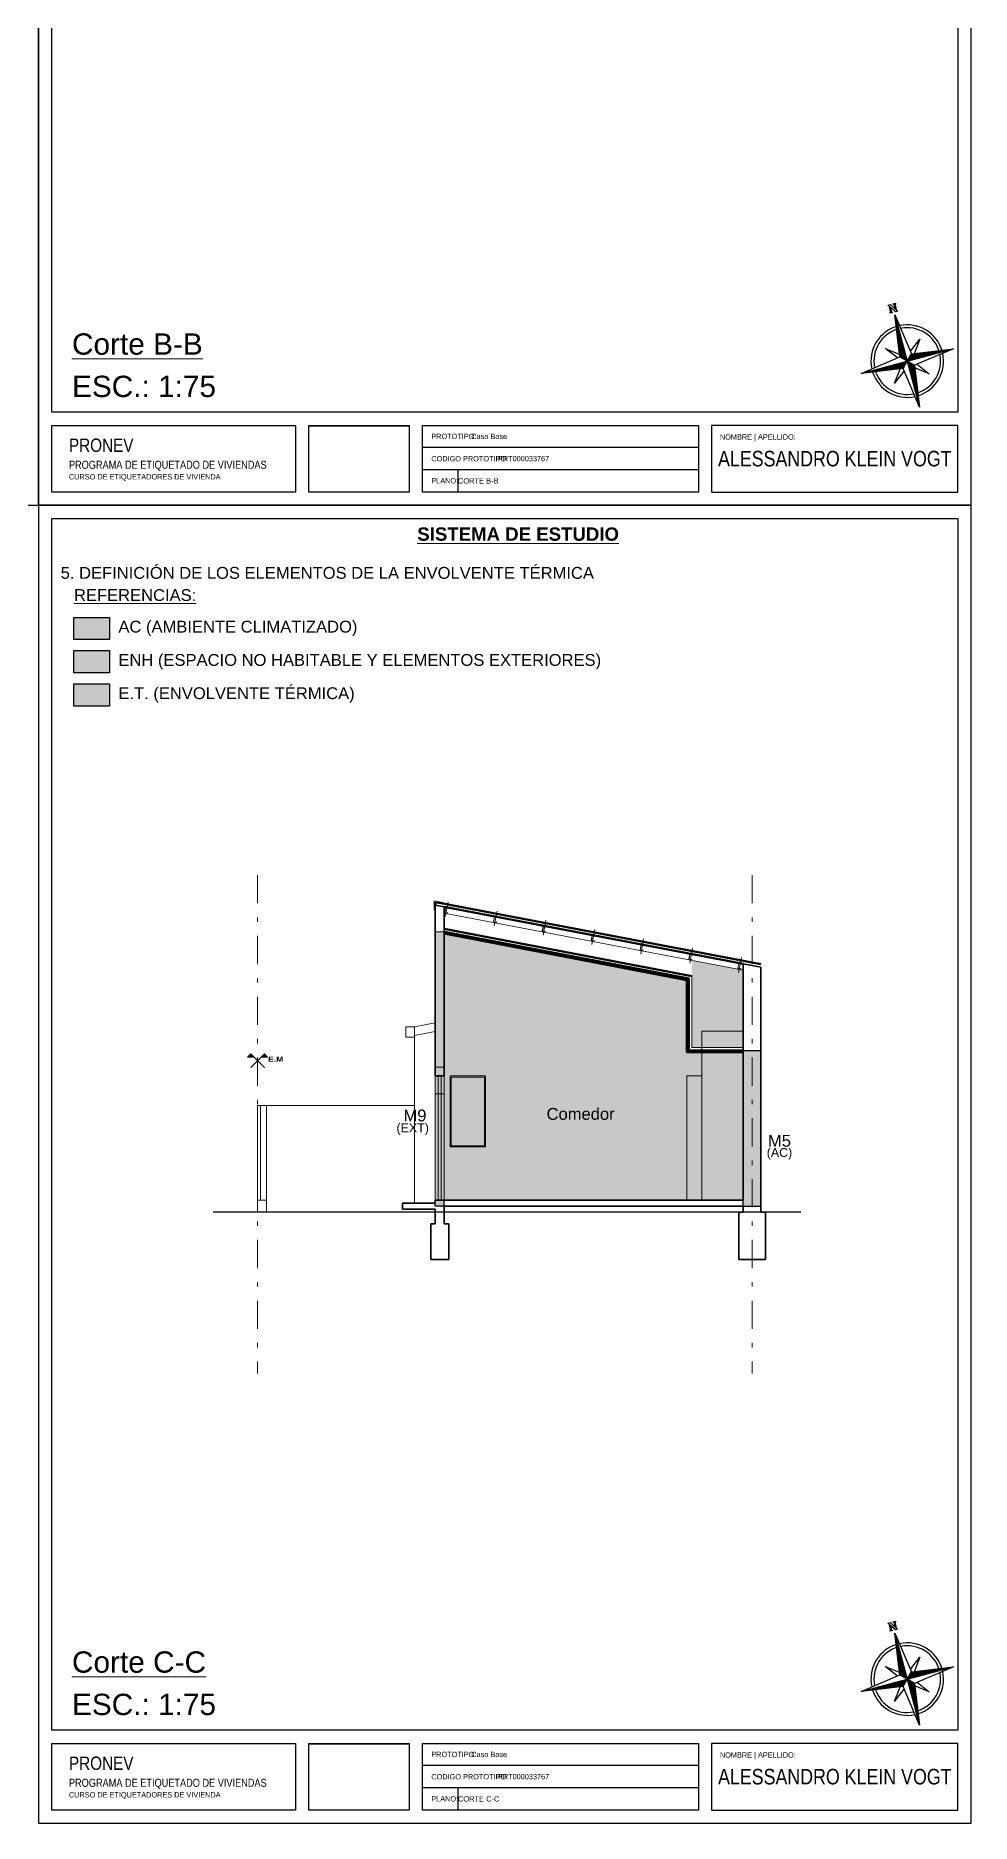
# Model space of a CAD drawing. Header units: millimetres. Extents: x 2761 to 3221, y 1635 to 1962.
# Drawn here: x 3177.72 to 3198.78, y 1743.37 to 1783.65 of the extents above; entities that cross this region are included whole.
import ezdxf
from ezdxf.enums import TextEntityAlignment as Align

# ---------------------------------------------------------------- set-up
doc = ezdxf.new("R2010")
doc.units = ezdxf.units.MM
doc.linetypes.add('DASHDOT', pattern=[25.4, 12.7, -6.35, 0, -6.35])
for name, color, linetype, lineweight in [('Aberturas', 239, 'Continuous', 18), ('Detalles', 3, 'Continuous', 15), ('Ejes', 3, 'DASHDOT', 13), ('Muros', 6, 'Continuous', 50), ('Muros de la envolvente térmica', 5, 'Continuous', 15), ('Textos', 3, 'Continuous', 9), ('Vistas', 1, 'Continuous', 20)]:
    doc.layers.add(name, color=color, linetype=linetype, lineweight=lineweight)
doc.layers.add('Ambientes Climatizados', color=7, linetype='Continuous', lineweight=15, true_color=0x9fc5e8)
doc.layers.add('Espacios No Habitables', color=7, linetype='Continuous', lineweight=15, true_color=0xb4a7d6)
doc.layers.add('No View', color=70, linetype='Continuous', plot=False)
doc.styles.get("Standard").update_dxf_attribs({"font": 'arial.ttf'})
picture_1 = doc.add_image_def('image1.png', size_in_pixel=(356, 237))

# ---------------------------------------------------------------- blocks, each defined once
blk = doc.blocks.new('Rotulo-PRONEV')
at = {"ltscale": 4}
for p, q in [((14.857, 1.299), (8.644, 1.299)), ((14.857, 0.801), (8.644, 0.801))]:
    blk.add_line(p, q, dxfattribs=at)
for points in [[(20.701, 2.099), (0.299, 2.099), (0.299, 29.398), (20.701, 29.398)], [(0.299, 1.797), (5.789, 1.797), (5.789, 0.294), (0.299, 0.294)], [(14.857, 0.296), (8.644, 0.296), (8.644, 1.8), (14.857, 1.8)], [(20.701, 1.8), (15.156, 1.8), (15.156, 0.296), (20.701, 0.296)]]:
    blk.add_lwpolyline(points, close=True, dxfattribs=at)
at = {"layer": 'No View'}
blk.add_line((9.444, 0.801), (9.444, 0.296), dxfattribs=at)
for points in [[(0, 0), (21, 0), (21, 29.7), (0, 29.7)], [(6.088, 1.793), (8.345, 1.793), (8.345, 0.298), (6.088, 0.298)]]:
    blk.add_lwpolyline(points, close=True, dxfattribs=at)
at = {"lineweight": 0, "line_spacing_factor": 0.999934}
for s, insert, char_height, attachment_point in [('{\\fArial Narrow|b0|i0|c0|p34;PROTOTIPO:}', (8.844, 1.55), 0.1202, 4), ('{\\fArial Narrow|b0|i0|c0|p34;Caso Base}', (9.744, 1.55), 0.1202, 4), ('{\\fArial Narrow|b0|i0|c0|p34;ALESSANDRO KLEIN VOGT}', (17.929, 1.048), 0.35, 5), ('{\\fArial Narrow|b0|i0|c0|p34;NOMBRE | APELLIDO:}', (15.342, 1.599), 0.1202, 1), ('{\\fArial Narrow|b0|i0|c0|p34;CODIGO PROTOTIPO}:', (8.844, 1.048), 0.1202, 4), ('{\\fArial Narrow|b0|i0|c0|p34;PRT000033767}', (10.344, 1.05), 0.1202, 4), ('{\\fArial Narrow|b0|i0|c0|p34;PLANO}:', (8.844, 0.55), 0.1202, 4)]:
    blk.add_mtext(s, dxfattribs=dict(at, insert=insert, char_height=char_height, attachment_point=attachment_point))
at = {"lineweight": 0, "insert": (0.685, 1.503), "char_height": 0.1803, "width": 5.63699, "attachment_point": 1, "line_spacing_factor": 0.999934}
blk.add_mtext('{\\fArial Narrow|b0|i0|c0|p34;\\H1.66667x;PRONEV\\P\\H0.6x;PROGRAMA DE ETIQUETADO DE VIVIENDAS \\P\\H0.66667x;CURSO DE ETIQUETADORES DE VIVIENDA}', dxfattribs=at)
image = blk.add_image(picture_1, insert=(6.088, 0.298), size_in_units=(2.257, 1.502))
image.dxf.flags = 7
blk = doc.blocks.new('*X5')
at = {"color": 0, "linetype": 'ByBlock'}
for p, q in [((-217.53, 160.5), (-217.53, 160.5)), ((-217.52, 160.498), (-217.52, 160.5)), ((-217.51, 160.497), (-217.51, 160.5)), ((-217.5, 160.496), (-217.5, 160.5)), ((-217.49, 160.494), (-217.49, 160.5)), ((-217.48, 160.493), (-217.48, 160.5)), ((-217.47, 160.491), (-217.47, 160.5)), ((-217.46, 160.49), (-217.46, 160.5)), ((-217.45, 160.488), (-217.45, 160.5)), ((-217.44, 160.487), (-217.44, 160.5)), ((-217.43, 160.486), (-217.43, 160.5)), ((-217.42, 160.484), (-217.42, 160.5)), ((-217.41, 160.483), (-217.41, 160.5)), ((-217.4, 160.481), (-217.4, 160.5)), ((-217.39, 160.48), (-217.39, 160.5)), ((-217.38, 160.478), (-217.38, 160.5)), ((-217.37, 160.477), (-217.37, 160.5)), ((-217.36, 160.476), (-217.36, 160.5)), ((-217.35, 160.474), (-217.35, 160.5)), ((-217.34, 160.473), (-217.34, 160.5)), ((-217.33, 160.471), (-217.33, 160.5)), ((-217.32, 160.47), (-217.32, 160.5)), ((-217.31, 160.468), (-217.31, 160.5)), ((-217.3, 160.467), (-217.3, 160.5)), ((-217.29, 160.466), (-217.29, 160.5)), ((-217.28, 160.464), (-217.28, 160.5)), ((-217.27, 160.463), (-217.27, 160.5)), ((-217.26, 160.461), (-217.26, 160.5)), ((-217.25, 160.46), (-217.25, 160.5)), ((-217.24, 160.458), (-217.24, 160.5)), ((-217.23, 160.457), (-217.23, 160.5)), ((-217.22, 160.456), (-217.22, 160.5)), ((-217.21, 160.454), (-217.21, 160.5)), ((-217.2, 160.453), (-217.2, 160.5)), ((-217.19, 160.451), (-217.19, 160.5)), ((-217.18, 160.45), (-217.18, 160.5)), ((-217.17, 160.448), (-217.17, 160.5)), ((-217.16, 160.447), (-217.16, 160.5)), ((-217.15, 160.446), (-217.15, 160.5)), ((-217.14, 160.444), (-217.14, 160.5)), ((-217.13, 160.443), (-217.13, 160.5)), ((-217.12, 160.441), (-217.12, 160.5)), ((-217.11, 160.44), (-217.11, 160.5)), ((-217.1, 160.438), (-217.1, 160.5)), ((-217.09, 160.441), (-217.09, 160.5)), ((-217.08, 160.451), (-217.08, 160.5)), ((-217.07, 160.461), (-217.07, 160.5)), ((-217.06, 160.471), (-217.06, 160.5)), ((-217.05, 160.481), (-217.05, 160.5)), ((-217.04, 160.491), (-217.04, 160.5))]:
    blk.add_line(p, q, dxfattribs=at)
blk = doc.blocks.new('Sbpln014')
at = {"color": 0, "linetype": 'ByBlock'}
for p, q in [((-0.156, 0.156), (0, 1.25)), ((0, 1.25), (0.156, 0.156)), ((0, 1.25), (0, 0)), ((-0.234, 0.156), (-0.469, 0.469)), ((-0.469, 0.469), (-0.156, 0.234)), ((0.156, 0.234), (0.469, 0.469)), ((0.469, 0.469), (0.234, 0.156)), ((-1.25, 0), (-0.156, 0.156)), ((-0.156, -0.156), (-1.25, 0)), ((0, 0), (-1.25, 0)), ((-0.156, 0.156), (0, 0)), ((-0.156, -0.156), (0, 0)), ((0, 0), (0.156, 0.156)), ((0, 0), (0.156, -0.156)), ((0, 0), (0, -1.25)), ((1.25, 0), (0, 0)), ((0.156, 0.156), (1.25, 0)), ((-0.469, -0.469), (-0.234, -0.156)), ((-0.156, -0.234), (-0.469, -0.469)), ((0, -1.25), (-0.156, -0.156)), ((0.156, -0.156), (0, -1.25)), ((1.25, 0), (0.156, -0.156)), ((0.469, -0.469), (0.156, -0.234)), ((0.234, -0.156), (0.469, -0.469))]:
    blk.add_line(p, q, dxfattribs=at)
blk.add_lwpolyline([(1.348, 0.064), (1.348, 0.044), (1.328, 0.044), (1.328, 0.103), (1.348, 0.103), (1.348, 0.083), (1.523, 0.083), (1.523, 0.103), (1.543, 0.103), (1.543, 0.044), (1.387, -0.053), (1.523, -0.053), (1.523, -0.034), (1.543, -0.034), (1.543, -0.092), (1.523, -0.092), (1.523, -0.073), (1.348, -0.073), (1.348, -0.092), (1.328, -0.092), (1.328, -0.034), (1.484, 0.064), (1.348, 0.064)], dxfattribs=at)
for radius, start, end in [(0.95, 92.5891, 177.4109), (0.95, 0, 87.4109), (0.873, 93.5464, 176.4536), (0.873, 0, 86.4536), (0.95, 182.5891, 267.4109), (0.873, 183.5464, 266.4536), (0.95, 270, 357.4109), (0.873, 270, 356.4536)]:
    blk.add_arc((0, 0), radius, start, end, dxfattribs=at)
for p, xscale, yscale, zscale, rotation in [((-401.25, -542.578), 2.499999999999996, 2.499999999999996, 2.499999999999996, 270), ((-542.578, 401.25), 2.5, 2.5, 2.5, 180), ((401.25, 542.578), 2.5, 2.5, 2.5, 90)]:
    blk.add_blockref('*X5', p, dxfattribs=dict(at, xscale=xscale, yscale=yscale, zscale=zscale, rotation=rotation))
at = {"color": 0, "linetype": 'ByBlock', "xscale": 2.5, "yscale": 2.5, "zscale": 2.5}
blk.add_blockref('*X5', (542.578, -401.25), dxfattribs=at)
blk = doc.blocks.new('PCF C N10')
at = {"color": 0}
for p, q in [((-0.025, 0.008), (-0.025, 0.092)), ((-0.023, 0.008), (-0.023, 0.092)), ((0.017, 0.1), (-0.017, 0.1)), ((0.017, 0.098), (-0.017, 0.098)), ((0.017, 0.002), (-0.017, 0.002)), ((0.017, 0), (-0.017, 0)), ((0.023, 0.085), (0.023, 0.092)), ((0.023, 0.085), (0.025, 0.085)), ((0.023, 0.008), (0.023, 0.015)), ((0.023, 0.015), (0.025, 0.015)), ((0.025, 0.085), (0.025, 0.092)), ((0.025, 0.008), (0.025, 0.015))]:
    blk.add_line(p, q, dxfattribs=at)
for centre, radius, start, end in [((-0.017, 0.092), 0.008, 90, 180), ((-0.017, 0.008), 0.008, 180, 270), ((-0.017, 0.092), 0.006, 90, 180), ((-0.017, 0.008), 0.006, 180, 270), ((0.017, 0.092), 0.008, 360, 90), ((0.017, 0.092), 0.006, 360, 90), ((0.017, 0.008), 0.008, 270, 360), ((0.017, 0.008), 0.006, 270, 360)]:
    blk.add_arc(centre, radius, start, end, dxfattribs=at)

msp = doc.modelspace()

# ---------------------------------------------------------------- hatches: boundary and pattern name
at = {"layer": 'Ambientes Climatizados'}
h = msp.add_hatch(color=256, dxfattribs=at)
h.dxf.hatch_style = 1
h.paths.add_polyline_path([(3179.382, 1770.545), (3178.582, 1770.545), (3178.582, 1770.045), (3179.382, 1770.045)])
at = {"layer": 'Ambientes Climatizados', "lineweight": 20, "transparency": 33554559}
h = msp.add_hatch(color=256, dxfattribs=at)
h.dxf.hatch_style = 1
h.paths.add_polyline_path([(3192.381, 1760.211), (3192.715, 1760.211), (3192.715, 1760.745), (3192.381, 1760.745), (3192.381, 1762.371), (3186.916, 1763.42), (3186.916, 1760.211), (3186.916, 1757.412), (3192.381, 1757.412)])
h.paths.add_polyline_path([(3192.715, 1760.211), (3192.381, 1760.211), (3192.381, 1757.412), (3192.715, 1757.412)], flags=17)
h.paths.add_polyline_path([(3193.648, 1760.745), (3192.715, 1760.745), (3192.715, 1757.412), (3193.648, 1757.412)])
at = {"layer": 'Espacios No Habitables', "transparency": 33554559}
h = msp.add_hatch(color=256, dxfattribs=at)
h.dxf.hatch_style = 1
h.paths.add_polyline_path([(3179.382, 1769.795), (3178.582, 1769.795), (3178.582, 1769.295), (3179.382, 1769.295)])
h = msp.add_hatch(color=256, dxfattribs=at)
h.dxf.hatch_style = 1
h.paths.add_polyline_path([(3193.649, 1762.595), (3192.489, 1762.816), (3192.489, 1762.634), (3192.489, 1760.851), (3192.716, 1760.851), (3192.716, 1761.222), (3193.649, 1761.222)])
h.paths.add_polyline_path([(3193.649, 1761.222), (3192.716, 1761.222), (3192.716, 1760.851), (3193.649, 1760.851)])
at = {"layer": 'Muros de la envolvente térmica'}
h = msp.add_hatch(color=256, dxfattribs=at)
h.dxf.hatch_style = 1
h.paths.add_polyline_path([(3179.382, 1769.045), (3178.582, 1769.045), (3178.582, 1768.545), (3179.382, 1768.545)])
h = msp.add_hatch(dxfattribs=at)
h.set_pattern_fill('ANGLE', color=256, scale=1.3333)
h.set_pattern_definition([(0, (-632.864, -689.545), (0, 9.3131), [6.773164, -2.539937]), (90, (-632.864, -689.545), (-9.3131, 6e-16), [6.773164, -2.539937])])
h.paths.add_polyline_path([(3193.649, 1757.411), (3186.716, 1757.411), (3186.716, 1757.344), (3186.716, 1757.277), (3186.916, 1757.277), (3193.649, 1757.277)])
h.paths.add_polyline_path([(3194.049, 1760.784), (3193.649, 1760.784), (3193.649, 1757.411), (3193.649, 1757.277), (3194.049, 1757.277)])
h.paths.add_polyline_path([(3186.783, 1760.211), (3186.716, 1760.211), (3186.716, 1757.411), (3186.783, 1757.411)])
h.paths.add_polyline_path([(3186.849, 1760.211), (3186.783, 1760.211), (3186.783, 1757.411), (3186.849, 1757.411)])
h.paths.add_polyline_path([(3186.916, 1760.211), (3186.849, 1760.211), (3186.849, 1757.411), (3186.916, 1757.411)])
h.paths.add_polyline_path([(3186.916, 1763.46), (3186.716, 1763.46), (3186.716, 1760.411), (3186.916, 1760.411)])
h.paths.add_polyline_path([(3186.916, 1760.411), (3186.716, 1760.411), (3186.716, 1760.211), (3186.916, 1760.211)])
h.paths.add_polyline_path([(3193.649, 1760.784), (3192.716, 1760.784), (3192.716, 1760.744), (3193.649, 1760.744)])
h.paths.add_polyline_path([(3192.716, 1760.784), (3192.423, 1760.784), (3192.383, 1760.784), (3192.383, 1760.744), (3192.716, 1760.744)])
h.paths.add_polyline_path([(3192.423, 1762.404), (3192.383, 1762.411), (3192.383, 1760.784), (3192.423, 1760.784)])
h.paths.add_polyline_path([(3186.916, 1763.46), (3186.916, 1763.42), (3192.383, 1762.37), (3192.383, 1762.411)])
h = msp.add_hatch(color=256, dxfattribs=at)
h.dxf.hatch_style = 1
h.paths.add_polyline_path([(3194.049, 1760.784), (3193.649, 1760.784), (3193.649, 1757.411), (3193.649, 1757.277), (3194.049, 1757.277)])
h.paths.add_polyline_path([(3186.916, 1763.46), (3186.716, 1763.46), (3186.716, 1760.411), (3186.916, 1760.411)])
h.paths.add_polyline_path([(3186.916, 1760.411), (3186.716, 1760.411), (3186.716, 1760.211), (3186.916, 1760.211)])
h.paths.add_polyline_path([(3186.783, 1760.211), (3186.716, 1760.211), (3186.716, 1757.411), (3186.783, 1757.411)])
h.paths.add_polyline_path([(3186.849, 1760.211), (3186.783, 1760.211), (3186.783, 1757.411), (3186.849, 1757.411)])
h.paths.add_polyline_path([(3186.916, 1760.211), (3186.849, 1760.211), (3186.849, 1757.411), (3186.916, 1757.411)])
h.paths.add_polyline_path([(3186.916, 1757.411), (3186.716, 1757.411), (3186.716, 1757.344), (3186.716, 1757.277), (3186.916, 1757.277)])
at = {"layer": 'Textos', "true_color": 0xc7c8ca}
h = msp.add_hatch(color=9, dxfattribs=at)
h.paths.add_polyline_path([(3182.563, 1760.71), (3182.491, 1760.636), (3182.636, 1760.636)])
h.paths.add_polyline_path([(3182.87, 1760.71), (3182.796, 1760.636), (3182.941, 1760.636)])

# ---------------------------------------------------------------- linework, layer by layer
at = {"layer": 'Aberturas', "color": 9, "lineweight": 20, "true_color": 0xc7c8ca}
for p, q in [((3186.716, 1760.211), (3186.716, 1757.411)), ((3186.783, 1760.211), (3186.783, 1757.411)), ((3186.849, 1760.211), (3186.849, 1757.411)), ((3186.916, 1760.211), (3186.916, 1757.411))]:
    msp.add_line(p, q, dxfattribs=at)
for points in [[(3187.05, 1760.211), (3187.85, 1760.211), (3187.85, 1758.611), (3187.05, 1758.611)], [(3187.077, 1760.184), (3187.823, 1760.184), (3187.823, 1758.637), (3187.077, 1758.637)]]:
    msp.add_lwpolyline(points, close=True, dxfattribs=at)
at = {"layer": 'Detalles', "color": 9, "lineweight": 20, "true_color": 0xc7c8ca}
for p, q in [((3186.916, 1763.877), (3193.649, 1762.595)), ((3187.006, 1764.138), (3186.942, 1763.804)), ((3188.106, 1763.927), (3188.042, 1763.593)), ((3189.206, 1763.718), (3189.143, 1763.383)), ((3190.307, 1763.508), (3190.243, 1763.174)), ((3191.407, 1763.299), (3191.344, 1762.964)), ((3192.508, 1763.089), (3192.444, 1762.755)), ((3193.608, 1762.879), (3193.544, 1762.545)), ((3192.489, 1762.459), (3192.489, 1760.851)), ((3192.489, 1760.851), (3193.649, 1760.851))]:
    msp.add_line(p, q, dxfattribs=at)
msp.add_lwpolyline([(3186.716, 1763.958), (3186.716, 1763.958), (3186.69, 1763.958), (3186.69, 1764.159), (3186.885, 1764.121), (3186.88, 1764.097)], dxfattribs=at)
msp.add_lwpolyline([(3186.716, 1760.211), (3186.916, 1760.211), (3186.916, 1760.411), (3186.716, 1760.411)], close=True, dxfattribs=at)
at = {"layer": 'Ejes', "color": 9, "ltscale": 0.05, "true_color": 0xc7c8ca}
for p, q in [((3182.716, 1764.736), (3182.716, 1753.503)), ((3193.85, 1764.736), (3193.85, 1753.503))]:
    msp.add_line(p, q, dxfattribs=at)
at = {"layer": 'Muros', "color": 9, "lineweight": 35, "true_color": 0xc7c8ca}
for p, q in [((3186.716, 1764.061), (3186.716, 1760.211)), ((3186.916, 1764.023), (3186.916, 1760.211)), ((3193.649, 1762.739), (3193.649, 1757.411)), ((3193.649, 1762.739), (3194.049, 1762.663)), ((3194.049, 1762.663), (3194.049, 1757.144)), ((3193.649, 1757.411), (3186.716, 1757.411)), ((3186.716, 1757.411), (3186.716, 1757.344)), ((3186.716, 1757.344), (3185.98, 1757.344)), ((3185.98, 1757.344), (3185.98, 1757.211)), ((3185.98, 1757.211), (3186.716, 1757.211)), ((3186.716, 1757.211), (3186.716, 1756.877)), ((3193.649, 1757.277), (3186.916, 1757.277)), ((3186.916, 1757.277), (3186.916, 1756.877)), ((3193.649, 1757.277), (3193.649, 1757.144))]:
    msp.add_line(p, q, dxfattribs=at)
at = {"layer": 'Muros', "color": 9, "true_color": 0xc7c8ca}
for p, q in [((3186.729, 1764.126), (3194.049, 1762.731)), ((3186.916, 1764.023), (3193.649, 1762.739)), ((3186.916, 1763.528), (3192.489, 1762.459)), ((3186.916, 1763.46), (3192.423, 1762.404)), ((3186.916, 1763.42), (3192.383, 1762.37)), ((3192.383, 1762.411), (3192.383, 1760.744)), ((3192.423, 1762.404), (3192.423, 1760.784)), ((3192.383, 1760.744), (3193.649, 1760.744)), ((3192.423, 1760.784), (3193.649, 1760.784))]:
    msp.add_line(p, q, dxfattribs=at)
msp.add_lwpolyline([(3186.716, 1764.061), (3186.729, 1764.126)], dxfattribs=at)
at = {"layer": 'Muros', "color": 9, "lineweight": 35, "true_color": 0xc7c8ca}
for points in [[(3186.716, 1764.061), (3186.916, 1764.023)], [(3186.916, 1760.211), (3186.716, 1760.211)], [(3193.649, 1757.144), (3193.55, 1757.144), (3193.55, 1756.077), (3194.15, 1756.077), (3194.15, 1757.144), (3194.049, 1757.144)], [(3186.716, 1756.877), (3186.619, 1756.877), (3186.619, 1756.077), (3187.019, 1756.077), (3187.019, 1756.877), (3186.916, 1756.877)]]:
    msp.add_lwpolyline(points, dxfattribs=at)
at = {"layer": 'Muros de la envolvente térmica'}
for p, q in [((3186.916, 1763.46), (3186.716, 1763.46)), ((3192.423, 1760.784), (3192.383, 1760.784))]:
    msp.add_line(p, q, dxfattribs=at)
at = {"layer": 'No View'}
for p, q in [((3193.649, 1760.784), (3194.049, 1760.784)), ((3186.916, 1757.277), (3186.916, 1757.411)), ((3193.649, 1757.277), (3193.649, 1757.411)), ((3186.716, 1757.277), (3186.716, 1757.344)), ((3186.916, 1757.277), (3186.716, 1757.277)), ((3193.649, 1757.277), (3194.049, 1757.277))]:
    msp.add_line(p, q, dxfattribs=at)
for points in [[(3178.582, 1770.545), (3179.382, 1770.545), (3179.382, 1770.045), (3178.582, 1770.045)], [(3178.582, 1769.795), (3179.382, 1769.795), (3179.382, 1769.295), (3178.582, 1769.295)], [(3178.582, 1769.045), (3179.382, 1769.045), (3179.382, 1768.545), (3178.582, 1768.545)]]:
    msp.add_lwpolyline(points, close=True, dxfattribs=at)
at = {"layer": 'Textos', "color": 9, "true_color": 0xc7c8ca}
for p, q in [((3182.563, 1760.71), (3182.491, 1760.636)), ((3182.636, 1760.636), (3182.491, 1760.636)), ((3182.563, 1760.71), (3182.87, 1760.402)), ((3182.563, 1760.402), (3182.87, 1760.71)), ((3182.941, 1760.636), (3182.796, 1760.636)), ((3182.87, 1760.71), (3182.941, 1760.636))]:
    msp.add_line(p, q, dxfattribs=at)
at = {"layer": 'Vistas', "color": 9, "lineweight": 20, "true_color": 0xc7c8ca}
for p, q in [((3186.716, 1761.41), (3186.25, 1761.321)), ((3186.25, 1761.321), (3186.25, 1757.344)), ((3186.716, 1761.213), (3186.25, 1761.124)), ((3192.716, 1761.222), (3192.716, 1757.411)), ((3192.716, 1761.222), (3193.649, 1761.222)), ((3192.383, 1760.211), (3192.383, 1757.411)), ((3192.383, 1760.211), (3192.716, 1760.211)), ((3182.915, 1759.544), (3186.25, 1759.544))]:
    msp.add_line(p, q, dxfattribs=at)
at = {"layer": 'Vistas', "color": 9, "lineweight": 30, "true_color": 0xc7c8ca}
msp.add_line((3194.949, 1757.144), (3181.712, 1757.144), dxfattribs=at)
at = {"layer": 'Vistas', "color": 9, "lineweight": 20, "true_color": 0xc7c8ca}
for points in [[(3186.25, 1761.321), (3186.053, 1761.321), (3186.053, 1761.086), (3186.25, 1761.086)], [(3182.716, 1759.544), (3182.783, 1759.544), (3182.783, 1757.411), (3182.716, 1757.411)], [(3182.716, 1759.544), (3182.915, 1759.544), (3182.915, 1757.411), (3182.716, 1757.411)], [(3182.915, 1757.411), (3182.715, 1757.411), (3182.715, 1757.144), (3182.915, 1757.144)]]:
    msp.add_lwpolyline(points, close=True, dxfattribs=at)

# ---------------------------------------------------------------- block references
for p in [(3156.783, 1773.071), (3177.783, 1773.071), (3177.783, 1743.371)]:
    msp.add_blockref('Rotulo-PRONEV', p)
at = {"color": 9, "ltscale": 0.7, "true_color": 0xc7c8ca, "xscale": 0.8605317641614497, "yscale": 0.8605317641614497, "zscale": 0.8605317641614497, "rotation": 105.0000000000084}
for p in [(3197.343, 1776.319), (3197.343, 1746.619)]:
    msp.add_blockref('Sbpln014', p, dxfattribs=at)
at = {"layer": 'Detalles', "color": 9, "lineweight": 20, "true_color": 0xc7c8ca, "xscale": -1.3333, "yscale": 1.3333, "zscale": 1.3333, "rotation": 169.2096655938015}
for p in [(3186.982, 1764.01), (3188.082, 1763.799), (3189.182, 1763.59), (3190.283, 1763.38), (3191.383, 1763.171), (3192.483, 1762.961), (3193.584, 1762.752)]:
    msp.add_blockref('PCF C N10', p, dxfattribs=at)

# ---------------------------------------------------------------- texts
at = {"lineweight": 0, "char_height": 0.1202, "attachment_point": 4, "line_spacing_factor": 0.999934}
for s, insert in [('{\\C7;CORTE B-B}', (3187.227, 1773.62)), ('{\\C7;CORTE C-C}', (3187.227, 1743.92))]:
    msp.add_mtext(s, dxfattribs=dict(at, insert=insert))
at = {"layer": 'Textos', "color": 7, "lineweight": 20}
for s, height, p in [('M9', 0.2667, (3186.259, 1759.187)), ('(EXT)', 0.2, (3186.208, 1758.941)), ('(AC)', 0.2, (3194.466, 1758.386)), ('M5', 0.2667, (3194.466, 1758.617))]:
    msp.add_text(s, height=height, dxfattribs=at).set_placement(p, align=Align.CENTER)
at = {"layer": 'Textos', "color": 7}
for s, insert, char_height, width, attachment_point in [('{\\LCorte B-B}', (3178.537, 1776.944), 0.48, 9.84104, 1), ('ESC.: 1:75', (3178.537, 1775.989), 0.48, 9.84104, 1), ('{\\fArial|b1|i0|c0|p34;\\LSISTEMA DE ESTUDIO}', (3188.582, 1772.419), 0.3, 13.77599, 5), ('5. DEFINICIÓN DE LOS ELEMENTOS DE LA ENVOLVENTE TÉRMICA', (3178.282, 1771.545), 0.2667, 13.77599, 4), ('{\\LREFERENCIAS:}', (3178.582, 1771.045), 0.2667, 13.77599, 4), ('AC (AMBIENTE CLIMATIZADO)', (3179.582, 1770.295), 0.2667, 13.77599, 4), ('ENH (ESPACIO NO HABITABLE Y ELEMENTOS EXTERIORES)', (3179.582, 1769.545), 0.2667, 13.77599, 4), ('E.T. (ENVOLVENTE TÉRMICA)', (3179.582, 1768.795), 0.2667, 13.77599, 4), ('{\\LCorte C-C}', (3178.537, 1747.244), 0.48, 9.84104, 1), ('ESC.: 1:75', (3178.537, 1746.289), 0.48, 9.84104, 1)]:
    msp.add_mtext(s, dxfattribs=dict(at, insert=insert, char_height=char_height, width=width, attachment_point=attachment_point))
at = {"layer": 'Textos', "color": 9, "true_color": 0xc7c8ca, "insert": (3183.294, 1760.649), "char_height": 0.12, "width": 1.6878, "attachment_point": 3}
msp.add_mtext('{\\fArial Black|b0|i0|c0|p34;E.M}', dxfattribs=at)
at = {"layer": 'Textos', "color": 7, "lineweight": 20, "insert": (3190.754, 1759.489), "char_height": 0.26666, "width": 1.96718, "attachment_point": 3}
msp.add_mtext('{\\fArial|b0|i0|c0|p34;Comedor}', dxfattribs=at)

doc.saveas('drawing.dxf')
